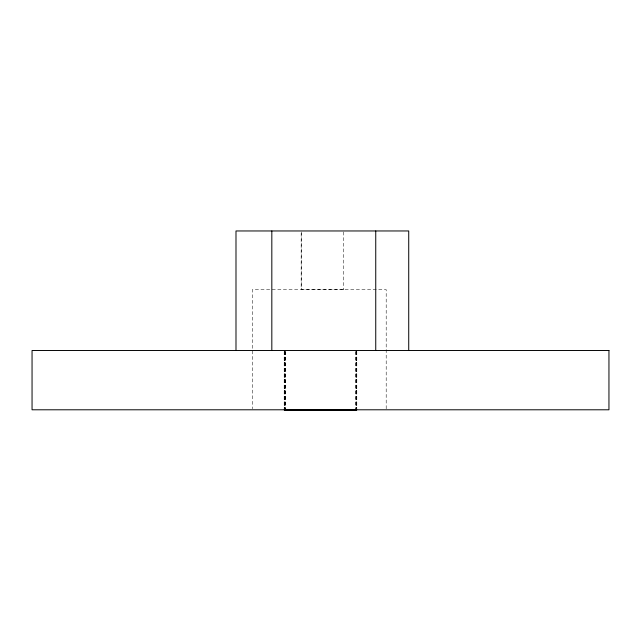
<?xml version="1.0" encoding="UTF-8"?>
<svg xmlns="http://www.w3.org/2000/svg" width="641" height="641" viewBox="0 0 641 641"><rect width="100%" height="100%" fill="white"/><g stroke="black" fill="none" stroke-linecap="round" stroke-linejoin="round"><path stroke-width="0.48" stroke-dasharray="3.21 2.4" d="M343.552 289.428L301.166 289.428L301.166 231.954M386.194 408.79L386.194 289.644L252.298 289.644L252.298 408.79M356.805 351.492L356.805 409.551M356.708 351.484L356.708 410.04M356.452 351.484L356.452 410M356.26 351.484L356.26 409.767M356.148 351.476L356.148 409.615M356.075 351.476L356.043 409.839M355.795 351.484L355.803 409.92M343.552 231.954L343.456 289.628M301.254 231.954L301.254 289.628M285.205 351.484L285.205 409.791M285.197 351.484L285.197 409.92M284.957 351.484L284.957 409.839M284.852 351.476L284.925 409.615M284.74 351.484L284.74 409.767M284.548 351.484L284.548 410M284.292 351.484L284.308 409.567M284.195 351.492L284.195 409.551"/><path stroke-width="0.96" d="M284.308 409.567L356.692 409.567M284.548 410L356.452 410M284.292 410.04L356.708 410.04M408.726 350.491L408.726 230.96L235.992 230.96L235.992 350.491M375.746 230.96L375.746 350.491M271.824 230.96L271.824 350.491M608.95 350.491L32.05 350.491L32.05 409.791L608.95 409.791L608.95 350.491"/></g></svg>
